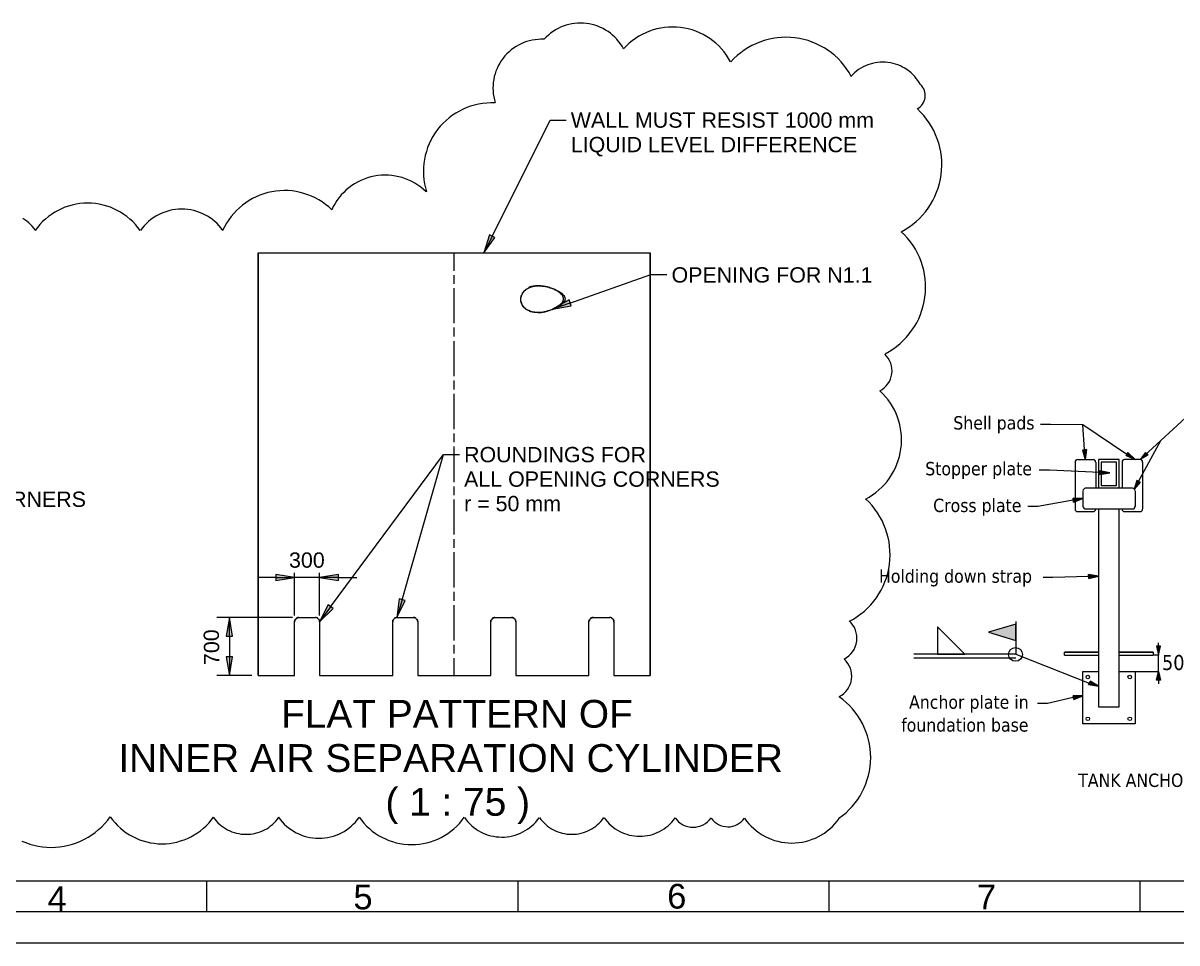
# Model space of a CAD drawing. Header units: millimetres. Extents: x 0 to 62767, y -13570 to 23963.
# Drawn here: x 5880 to 11442, y 0 to 4436 of the extents above; entities that cross this region are included whole.
import ezdxf

# ---------------------------------------------------------------- set-up
doc = ezdxf.new("R2010")
doc.units = ezdxf.units.MM

msp = doc.modelspace()

# ---------------------------------------------------------------- hatches: boundary and pattern name
h = msp.add_hatch(color=7)
h.dxf.hatch_style = 2
h.paths.add_polyline_path([(8127.619, 3415.238), (8100.952, 3327.619), (8154.286, 3401.905)])
h = msp.add_hatch(color=7)
edge = h.paths.add_edge_path()
edge.add_arc((8360, 3169.524), 3.81, 0, 360)
h = msp.add_hatch(color=7)
edge = h.paths.add_edge_path()
edge.add_arc((8361.905, 3169.524), 3.81, 0, 360)
h = msp.add_hatch(color=7)
h.dxf.hatch_style = 2
h.paths.add_polyline_path([(8512.381, 3100.952), (8432.381, 3057.143), (8521.905, 3072.381)])
h = msp.add_hatch(color=7)
h.dxf.hatch_style = 2
h.paths.add_polyline_path([(11000, 2331.429), (11005.715, 2379.048), (10986.666, 2377.143)])
h = msp.add_hatch(color=7)
h.dxf.hatch_style = 2
h.paths.add_polyline_path([(11240, 2331.429), (11205.713, 2365.714), (11196.191, 2350.476)])
h = msp.add_hatch(color=7)
h.dxf.hatch_style = 2
h.paths.add_polyline_path([(11264.762, 2331.429), (11295.238, 2360), (11289.524, 2365.714)])
h = msp.add_hatch(color=7)
h.dxf.hatch_style = 2
h.paths.add_polyline_path([(11300.952, 2352.381), (11295.238, 2360), (11264.762, 2331.429)])
h = msp.add_hatch(color=7)
h.dxf.hatch_style = 2
h.paths.add_polyline_path([(11118.095, 2266.667), (11070.476, 2276.191), (11070.476, 2259.048)])
h = msp.add_hatch(color=7)
h.dxf.hatch_style = 2
h.paths.add_polyline_path([(11236.19, 2188.572), (11255.238, 2226.667), (11247.619, 2230.476)])
h = msp.add_hatch(color=7)
h.dxf.hatch_style = 2
h.paths.add_polyline_path([(11264.762, 2222.857), (11255.238, 2226.667), (11236.19, 2188.572)])
h = msp.add_hatch(color=7)
h.dxf.hatch_style = 2
h.paths.add_polyline_path([(10988.572, 2142.857), (10940.953, 2144.762), (10942.857, 2125.714)])
h = msp.add_hatch(color=7)
h.dxf.hatch_style = 2
h.paths.add_polyline_path([(7099.047, 1748.572), (7188.571, 1761.905), (7099.047, 1777.143)])
h = msp.add_hatch(color=7)
h.dxf.hatch_style = 2
h.paths.add_polyline_path([(7400, 1777.143), (7308.571, 1761.905), (7400, 1748.572)])
h = msp.add_hatch(color=7)
h.dxf.hatch_style = 2
h.paths.add_polyline_path([(11062.856, 1769.524), (11015.237, 1777.143), (11017.143, 1758.095)])
h = msp.add_hatch(color=7)
h.dxf.hatch_style = 2
h.paths.add_polyline_path([(7350.476, 1630.476), (7308.571, 1548.571), (7375.238, 1613.333)])
h = msp.add_hatch(color=7)
h.dxf.hatch_style = 2
h.paths.add_polyline_path([(7693.333, 1659.048), (7681.905, 1569.524), (7721.904, 1651.429)])
h = msp.add_hatch(color=7)
h.dxf.hatch_style = 2
h.paths.add_polyline_path([(6889.524, 1480), (6874.286, 1569.524), (6859.047, 1480)])
h = msp.add_hatch(color=7)
h.dxf.hatch_style = 2
h.paths.add_polyline_path([(10664.762, 1459.048), (10664.762, 1537.143), (10533.333, 1499.048)])
h = msp.add_hatch(color=7)
h.dxf.hatch_style = 2
h.paths.add_polyline_path([(11342.857, 1430.476), (11352.381, 1388.571), (11352.381, 1430.476)])
h = msp.add_hatch(color=7)
h.dxf.hatch_style = 2
h.paths.add_polyline_path([(11352.381, 1388.571), (11361.904, 1430.476), (11352.381, 1430.476)])
h = msp.add_hatch(color=7)
h.dxf.hatch_style = 2
h.paths.add_polyline_path([(6859.047, 1379.048), (6874.286, 1289.524), (6889.524, 1379.048)])
h = msp.add_hatch(color=7)
h.dxf.hatch_style = 2
h.paths.add_polyline_path([(11352.381, 1266.667), (11352.381, 1308.571), (11342.857, 1266.667)])
h = msp.add_hatch(color=7)
h.dxf.hatch_style = 2
h.paths.add_polyline_path([(11361.904, 1266.667), (11352.381, 1308.571), (11352.381, 1266.667)])
h = msp.add_hatch(color=7)
h.dxf.hatch_style = 2
h.paths.add_polyline_path([(11062.856, 1238.095), (11022.857, 1262.857), (11015.237, 1245.714)])
h = msp.add_hatch(color=7)
h.dxf.hatch_style = 2
h.paths.add_polyline_path([(10988.572, 1192.381), (10940.953, 1192.381), (10944.762, 1173.333)])

# ---------------------------------------------------------------- linework, layer by layer
at = {"color": 7, "lineweight": 0}
for points in [[(8774.213, 4311.683), (8767.084, 4324.12), (8759.265, 4336.022), (8750.788, 4347.368), (8741.684, 4358.137), (8731.986, 4368.307), (8721.723, 4377.856), (8710.928, 4386.763), (8699.632, 4395.006), (8687.867, 4402.565), (8675.663, 4409.416), (8663.053, 4415.539), (8650.068, 4420.913), (8636.739, 4425.515), (8623.097, 4429.324), (8609.175, 4432.318), (8595.004, 4434.477), (8580.727, 4435.77), (8566.492, 4436.192), (8552.336, 4435.756), (8538.293, 4434.475), (8524.4, 4432.364), (8510.691, 4429.434), (8497.203, 4425.7), (8483.971, 4421.175), (8471.032, 4415.873), (8458.42, 4409.806), (8446.171, 4402.988), (8434.322, 4395.433), (8422.907, 4387.154), (8411.962, 4378.165), (8401.524, 4368.478), (8391.627, 4358.107)], [(9290.285, 4249.286), (9280.673, 4266.052), (9270.132, 4282.099), (9258.704, 4297.395), (9246.43, 4311.913), (9233.355, 4325.624), (9219.519, 4338.498), (9204.965, 4350.506), (9189.736, 4361.62), (9173.874, 4371.809), (9157.422, 4381.046), (9140.421, 4389.301), (9122.915, 4396.546), (9104.945, 4402.75), (9086.554, 4407.885), (9067.784, 4411.923), (9048.678, 4414.833), (9029.431, 4416.576), (9010.241, 4417.145), (8991.155, 4416.557), (8972.223, 4414.831), (8953.492, 4411.984), (8935.01, 4408.034), (8916.826, 4403), (8898.988, 4396.9), (8881.543, 4389.751), (8864.54, 4381.572), (8848.026, 4372.381), (8832.051, 4362.195), (8816.662, 4351.034), (8801.906, 4338.914), (8787.834, 4325.855), (8774.491, 4311.873)], [(8390.687, 4357.853), (8376.354, 4358.068), (8362.128, 4357.418), (8348.044, 4355.918), (8334.137, 4353.585), (8320.442, 4350.434), (8306.993, 4346.481), (8293.824, 4341.743), (8280.97, 4336.235), (8268.466, 4329.974), (8256.346, 4322.976), (8244.645, 4315.256), (8233.397, 4306.831), (8222.638, 4297.716), (8212.4, 4287.929), (8202.72, 4277.484), (8193.632, 4266.398), (8185.234, 4254.78), (8177.607, 4242.754), (8170.758, 4230.357), (8164.693, 4217.627), (8159.419, 4204.601), (8154.942, 4191.317), (8151.27, 4177.812), (8148.409, 4164.124), (8146.366, 4150.29), (8145.147, 4136.348), (8144.76, 4122.335), (8145.21, 4108.289), (8146.504, 4094.247), (8148.65, 4080.247), (8151.654, 4066.327), (8155.522, 4052.524)], [(9872.243, 4178.59), (9861.419, 4197.472), (9849.549, 4215.542), (9836.679, 4232.768), (9822.857, 4249.117), (9808.133, 4264.557), (9792.552, 4279.055), (9776.162, 4292.578), (9759.013, 4305.093), (9741.15, 4316.568), (9722.623, 4326.97), (9703.478, 4336.266), (9683.763, 4344.424), (9663.527, 4351.411), (9642.816, 4357.194), (9621.679, 4361.74), (9600.164, 4365.017), (9578.489, 4366.981), (9556.878, 4367.622), (9535.385, 4366.96), (9514.065, 4365.015), (9492.972, 4361.809), (9472.159, 4357.361), (9451.682, 4351.693), (9431.593, 4344.823), (9411.948, 4336.772), (9392.8, 4327.562), (9374.204, 4317.211), (9356.214, 4305.741), (9338.883, 4293.172), (9322.267, 4279.523), (9306.419, 4264.817), (9291.394, 4249.072)], [(10206.147, 4138.234), (10199.884, 4149.161), (10193.015, 4159.617), (10185.567, 4169.585), (10177.57, 4179.046), (10169.049, 4187.981), (10160.033, 4196.37), (10150.549, 4204.195), (10140.625, 4211.437), (10130.288, 4218.077), (10119.567, 4224.097), (10108.488, 4229.476), (10097.08, 4234.197), (10085.37, 4238.24), (10073.386, 4241.586), (10061.154, 4244.217), (10048.704, 4246.114), (10036.161, 4247.25), (10023.656, 4247.621), (10011.219, 4247.237), (9998.882, 4246.112), (9986.676, 4244.257), (9974.632, 4241.683), (9962.782, 4238.403), (9951.158, 4234.428), (9939.79, 4229.769), (9928.71, 4224.439), (9917.949, 4218.45), (9907.538, 4211.812), (9897.51, 4204.539), (9887.895, 4196.641), (9878.724, 4188.131), (9870.029, 4179.02)], [(10190.05, 4023.27), (10197.492, 4027.725), (10204.267, 4032.987), (10210.322, 4038.98), (10215.605, 4045.629), (10220.063, 4052.857), (10223.641, 4060.589), (10226.288, 4068.749), (10227.949, 4077.261), (10228.568, 4085.912), (10228.143, 4094.479), (10226.708, 4102.877), (10224.292, 4111.019), (10220.927, 4118.816), (10216.646, 4126.182), (10211.48, 4133.03), (10205.46, 4139.273)], [(8155.013, 4051.088), (8134.877, 4051.391), (8114.891, 4050.478), (8095.106, 4048.37), (8075.569, 4045.092), (8056.329, 4040.665), (8037.434, 4035.112), (8018.934, 4028.456), (8000.876, 4020.718), (7983.31, 4011.923), (7966.283, 4002.091), (7949.845, 3991.245), (7934.043, 3979.409), (7918.928, 3966.605), (7904.546, 3952.855), (7890.947, 3938.182), (7878.179, 3922.607), (7866.381, 3906.286), (7855.666, 3889.391), (7846.044, 3871.975), (7837.523, 3854.091), (7830.114, 3835.791), (7823.825, 3817.129), (7818.667, 3798.156), (7814.647, 3778.926), (7811.777, 3759.491), (7810.065, 3739.905), (7809.52, 3720.219), (7810.153, 3700.486), (7811.971, 3680.76), (7814.986, 3661.092), (7819.205, 3641.536), (7824.64, 3622.144)], [(10111.858, 3429.589), (10131.266, 3440.425), (10149.858, 3452.339), (10167.599, 3465.284), (10184.456, 3479.21), (10200.394, 3494.07), (10215.38, 3509.814), (10229.38, 3526.396), (10242.36, 3543.766), (10254.285, 3561.876), (10265.122, 3580.677), (10274.837, 3600.122), (10283.397, 3620.161), (10290.766, 3640.748), (10296.911, 3661.832), (10301.799, 3683.366), (10305.394, 3705.301), (10307.65, 3727.414), (10308.554, 3749.478), (10308.126, 3771.435), (10306.387, 3793.231), (10303.356, 3814.81), (10299.054, 3836.117), (10293.501, 3857.096), (10286.717, 3877.691), (10278.723, 3897.847), (10269.537, 3917.508), (10259.181, 3936.619), (10247.675, 3955.125), (10235.039, 3972.969), (10221.292, 3990.096), (10206.456, 4006.451), (10190.55, 4021.978)], [(8140.952, 3407.619), (8420.953, 3967.619), (8497.143, 3967.619)], [(7823.001, 3622.695), (7810.29, 3634.337), (7796.983, 3645.114), (7783.126, 3655.014), (7768.762, 3664.023), (7753.935, 3672.128), (7738.689, 3679.317), (7723.068, 3685.575), (7707.115, 3690.89), (7690.875, 3695.249), (7674.391, 3698.638), (7657.708, 3701.044), (7640.869, 3702.454), (7623.919, 3702.854), (7606.9, 3702.233), (7589.857, 3700.575), (7572.834, 3697.869), (7556.006, 3694.133), (7539.546, 3689.415), (7523.488, 3683.742), (7507.87, 3677.143), (7492.726, 3669.646), (7478.093, 3661.281), (7464.006, 3652.074), (7450.502, 3642.055), (7437.617, 3631.252), (7425.386, 3619.693), (7413.847, 3607.407), (7403.033, 3594.422), (7392.983, 3580.766), (7383.73, 3566.469), (7375.313, 3551.557), (7367.765, 3536.061)], [(7367.843, 3535.994), (7353.162, 3549.438), (7337.795, 3561.885), (7321.792, 3573.318), (7305.203, 3583.722), (7288.079, 3593.083), (7270.472, 3601.385), (7252.431, 3608.613), (7234.008, 3614.751), (7215.253, 3619.785), (7196.216, 3623.699), (7176.949, 3626.477), (7157.502, 3628.106), (7137.926, 3628.568), (7118.271, 3627.85), (7098.589, 3625.936), (7078.929, 3622.811), (7059.495, 3618.497), (7040.486, 3613.047), (7021.941, 3606.496), (7003.903, 3598.875), (6986.414, 3590.217), (6969.514, 3580.556), (6953.246, 3569.923), (6937.65, 3558.352), (6922.77, 3545.876), (6908.645, 3532.527), (6895.318, 3518.338), (6882.829, 3503.342), (6871.222, 3487.571), (6860.537, 3471.059), (6850.815, 3453.838), (6842.099, 3435.941)], [(6444.984, 3435.616), (6433.702, 3450.732), (6421.603, 3465.04), (6408.733, 3478.517), (6395.135, 3491.141), (6380.855, 3502.889), (6365.937, 3513.736), (6350.426, 3523.66), (6334.365, 3532.638), (6317.799, 3540.646), (6300.773, 3547.662), (6283.331, 3553.663), (6265.519, 3558.624), (6247.379, 3562.523), (6228.957, 3565.338), (6210.297, 3567.044), (6191.444, 3567.618), (6172.591, 3567.045), (6153.931, 3565.341), (6135.508, 3562.529), (6117.368, 3558.631), (6099.555, 3553.672), (6082.113, 3547.673), (6065.086, 3540.659), (6048.52, 3532.652), (6032.458, 3523.675), (6016.945, 3513.753), (6002.026, 3502.907), (5987.745, 3491.161), (5974.146, 3478.539), (5961.275, 3465.062), (5949.175, 3450.755), (5937.89, 3435.641)], [(6843.705, 3435.476), (6834.853, 3447.336), (6825.36, 3458.562), (6815.262, 3469.137), (6804.593, 3479.042), (6793.389, 3488.259), (6781.684, 3496.77), (6769.513, 3504.556), (6756.911, 3511.601), (6743.914, 3517.884), (6730.555, 3523.389), (6716.87, 3528.097), (6702.894, 3531.99), (6688.661, 3535.049), (6674.207, 3537.257), (6659.566, 3538.596), (6644.774, 3539.047), (6629.981, 3538.597), (6615.34, 3537.26), (6600.886, 3535.054), (6586.653, 3531.996), (6572.676, 3528.104), (6558.991, 3523.398), (6545.631, 3517.894), (6532.633, 3511.612), (6520.031, 3504.569), (6507.859, 3496.783), (6496.153, 3488.273), (6484.948, 3479.057), (6474.279, 3469.154), (6464.179, 3458.58), (6454.685, 3447.354), (6445.832, 3435.496)], [(5939.246, 3437.017), (5931.99, 3446.737), (5924.21, 3455.938), (5915.933, 3464.606), (5907.189, 3472.724), (5898.006, 3480.278), (5888.413, 3487.254), (5878.437, 3493.636)], [(8140.952, 3407.619), (8100.952, 3327.619)], [(10034.791, 2840.803), (10054.097, 2851.583), (10072.592, 2863.435), (10090.241, 2876.312), (10107.009, 2890.165), (10122.864, 2904.947), (10137.772, 2920.61), (10151.699, 2937.105), (10164.611, 2954.384), (10176.474, 2972.399), (10187.254, 2991.103), (10196.919, 3010.446), (10205.433, 3030.381), (10212.764, 3050.859), (10218.877, 3071.833), (10223.739, 3093.255), (10227.316, 3115.076), (10229.56, 3137.074), (10230.459, 3159.022), (10230.034, 3180.864), (10228.303, 3202.547), (10225.289, 3224.013), (10221.009, 3245.208), (10215.485, 3266.078), (10208.737, 3286.565), (10200.784, 3306.616), (10191.646, 3326.175), (10181.345, 3345.186), (10169.899, 3363.595), (10157.328, 3381.346), (10143.653, 3398.384), (10128.895, 3414.653), (10113.071, 3430.099)], [(7013.333, 3327.619), (8902.857, 3327.619)], [(7958.095, 3241.905), (7958.095, 3327.619)], [(7958.095, 3179.048), (7958.095, 3220.952)], [(8516.191, 3085.714), (8906.666, 3222.857), (8982.857, 3222.857)], [(7958.095, 2988.572), (7958.095, 3158.095)], [(8297.143, 3144.762), (8295.238, 3144.762), (8295.238, 3142.857), (8293.333, 3142.857), (8291.428, 3140.952), (8291.428, 3139.048), (8289.524, 3137.143), (8287.619, 3135.238), (8285.714, 3133.333), (8285.714, 3131.429), (8285.714, 3129.524), (8283.81, 3127.619), (8283.81, 3125.714), (8281.905, 3125.714), (8281.905, 3123.81), (8281.905, 3121.905), (8280, 3120), (8280, 3118.095), (8280, 3116.191), (8280, 3114.286), (8278.095, 3112.381), (8278.095, 3110.476), (8278.095, 3108.571), (8278.095, 3106.666), (8278.095, 3104.762), (8278.095, 3102.857)], [(8361.905, 3169.524), (8358.095, 3169.524), (8354.285, 3169.524), (8350.476, 3169.524), (8346.667, 3167.619), (8342.857, 3167.619), (8339.047, 3167.619), (8335.238, 3165.714), (8331.429, 3165.714), (8327.619, 3163.81), (8323.809, 3163.81), (8321.904, 3161.905), (8320, 3161.905), (8318.095, 3160), (8316.19, 3160)], [(8363.809, 3040), (8369.523, 3040), (8373.334, 3040), (8377.143, 3040), (8382.857, 3041.905), (8386.666, 3041.905), (8392.381, 3043.81), (8396.19, 3043.81), (8400, 3045.714), (8405.714, 3047.619), (8409.524, 3047.619), (8415.238, 3049.524), (8419.047, 3051.428), (8422.857, 3053.333), (8428.571, 3055.238), (8432.381, 3057.143), (8436.19, 3059.047), (8440, 3060.952), (8443.809, 3062.857), (8447.619, 3064.762), (8453.334, 3066.666), (8457.143, 3068.572), (8460.952, 3072.381), (8462.857, 3072.381), (8464.762, 3074.286), (8464.762, 3076.191), (8466.666, 3078.095), (8468.572, 3078.095), (8470.476, 3080), (8472.381, 3081.905), (8474.286, 3083.81), (8476.19, 3085.714), (8476.19, 3087.619), (8478.095, 3087.619), (8480, 3089.524), (8480, 3091.429), (8481.904, 3093.333), (8483.809, 3095.238), (8483.809, 3097.143), (8483.809, 3099.047), (8485.714, 3100.952), (8485.714, 3102.857), (8485.714, 3104.762), (8485.714, 3106.666), (8485.714, 3108.571), (8485.714, 3110.476), (8485.714, 3112.381), (8483.809, 3112.381), (8483.809, 3114.286), (8483.809, 3116.191), (8481.904, 3118.095), (8481.904, 3120), (8480, 3121.905), (8478.095, 3123.81), (8476.19, 3125.714), (8474.286, 3127.619), (8474.286, 3129.524), (8472.381, 3131.429), (8470.476, 3133.333), (8468.572, 3133.333), (8466.666, 3135.238), (8464.762, 3137.143), (8462.857, 3139.048), (8460.952, 3139.048), (8459.047, 3140.952), (8457.143, 3142.857), (8455.238, 3142.857), (8449.523, 3146.666), (8445.714, 3148.571), (8443.809, 3148.571), (8441.905, 3150.476), (8438.095, 3152.381), (8434.285, 3154.286), (8430.476, 3156.191), (8424.762, 3158.095), (8420.953, 3158.095), (8417.143, 3160), (8411.428, 3161.905), (8407.619, 3163.81), (8401.904, 3163.81), (8398.095, 3165.714), (8392.381, 3165.714), (8388.571, 3167.619), (8384.762, 3167.619), (8379.048, 3167.619), (8375.238, 3169.524), (8369.523, 3169.524), (8365.714, 3169.524), (8363.809, 3169.524), (8361.905, 3169.524)], [(8278.095, 3102.857), (8278.095, 3100.952), (8278.095, 3099.047), (8278.095, 3097.143), (8280, 3095.238), (8280, 3093.333), (8280, 3091.429), (8280, 3089.524), (8280, 3087.619), (8281.905, 3085.714), (8281.905, 3083.81), (8281.905, 3081.905), (8283.81, 3080), (8283.81, 3078.095), (8285.714, 3076.191), (8285.714, 3074.286), (8287.619, 3074.286), (8287.619, 3072.381), (8289.524, 3070.476), (8289.524, 3068.572), (8291.428, 3066.666), (8293.333, 3066.666), (8293.333, 3064.762), (8295.238, 3062.857), (8297.143, 3060.952)], [(8516.191, 3085.714), (8432.381, 3057.143)], [(8363.809, 3040), (8360, 3040), (8356.19, 3040), (8352.381, 3040), (8348.571, 3040), (8344.762, 3040), (8342.857, 3041.905), (8339.047, 3041.905), (8335.238, 3041.905), (8331.429, 3043.81), (8327.619, 3043.81), (8325.714, 3045.714), (8323.809, 3045.714), (8321.904, 3045.714), (8320, 3047.619), (8318.095, 3047.619)], [(8361.905, 3040), (8363.809, 3040), (8365.714, 3040)], [(7958.095, 2923.809), (7958.095, 2967.619)], [(7958.095, 2733.333), (7958.095, 2902.857)], [(10009.506, 2661.84), (10020.916, 2668.67), (10031.304, 2676.739), (10040.59, 2685.928), (10048.691, 2696.122), (10055.525, 2707.205), (10061.012, 2719.061), (10065.07, 2731.573), (10067.618, 2744.625), (10068.566, 2757.89), (10067.916, 2771.027), (10065.714, 2783.904), (10062.01, 2796.387), (10056.851, 2808.343), (10050.287, 2819.638), (10042.365, 2830.138), (10033.134, 2839.711)], [(7958.095, 2668.571), (7958.095, 2712.381)], [(7958.095, 2478.095), (7958.095, 2647.619)], [(9941.199, 2140.853), (9958.276, 2150.387), (9974.635, 2160.871), (9990.245, 2172.261), (10005.077, 2184.514), (10019.101, 2197.589), (10032.287, 2211.443), (10044.606, 2226.033), (10056.026, 2241.317), (10066.519, 2257.252), (10076.055, 2273.795), (10084.603, 2290.904), (10092.135, 2308.537), (10098.619, 2326.651), (10104.026, 2345.202), (10108.326, 2364.15), (10111.49, 2383.451), (10113.475, 2402.908), (10114.27, 2422.322), (10113.894, 2441.642), (10112.364, 2460.82), (10109.697, 2479.807), (10105.912, 2498.555), (10101.026, 2517.014), (10095.057, 2535.136), (10088.022, 2552.871), (10079.94, 2570.171), (10070.828, 2586.987), (10060.704, 2603.27), (10049.585, 2618.971), (10037.49, 2634.041), (10024.435, 2648.431), (10010.439, 2662.093)], [(11523.809, 2569.524), (11264.762, 2331.429)], [(7958.095, 2415.238), (7958.095, 2457.143)], [(11240, 2331.429), (11205.713, 2365.714), (11196.191, 2350.476), (11240, 2331.429), (11200, 2356.19), (10988.572, 2499.048), (10832.38, 2500.952), (10784.761, 2500.952)], [(10986.666, 2377.143), (11000, 2331.429), (11005.715, 2379.048), (10986.666, 2377.143), (11000, 2331.429), (10996.19, 2379.048), (10988.572, 2499.048), (10832.38, 2500.952)], [(7958.095, 2222.857), (7958.095, 2394.286)], [(11361.904, 2420.952), (11236.19, 2188.572)], [(7361.905, 1620.952), (7906.666, 2356.19)], [(7706.667, 1655.238), (7906.666, 2356.19), (7982.857, 2356.19)], [(10986.666, 2377.143), (11005.715, 2379.048), (11000, 2331.429)], [(11289.524, 2365.714), (11264.762, 2331.429), (11295.238, 2360), (11289.524, 2365.714), (11295.238, 2360)], [(11295.238, 2360), (11300.952, 2352.381), (11264.762, 2331.429)], [(10950.475, 2318.095), (10950.475, 2093.333)], [(10962.858, 2331.428), (10958.039, 2330.456), (10954.103, 2327.803), (10951.45, 2323.869), (10950.476, 2319.05)], [(10963.809, 2331.429), (11038.095, 2331.429)], [(11049.524, 2319.044), (11048.552, 2323.863), (11045.9, 2327.799), (11041.966, 2330.454), (11037.148, 2331.428)], [(11051.428, 2318.095), (11051.428, 2192.381)], [(11163.809, 2331.429), (11062.856, 2331.429)], [(11062.856, 2331.429), (11062.856, 2192.381)], [(11163.809, 2192.381), (11163.809, 2331.429)], [(11189.524, 2331.428), (11184.705, 2330.456), (11180.769, 2327.803), (11178.115, 2323.869), (11177.142, 2319.05)], [(11177.143, 2318.095), (11177.143, 2192.381)], [(11264.762, 2331.429), (11188.571, 2331.429)], [(11276.19, 2319.044), (11275.218, 2323.863), (11272.566, 2327.799), (11268.632, 2330.454), (11263.813, 2331.428)], [(11276.19, 2318.095), (11276.19, 2093.333)], [(11118.095, 2266.667), (11070.476, 2276.191), (11070.476, 2259.048), (11118.095, 2266.667), (11070.476, 2268.571), (10826.666, 2280), (10777.143, 2280)], [(11247.619, 2230.476), (11255.238, 2226.667), (11247.619, 2230.476), (11236.19, 2188.572), (11255.238, 2226.667), (11264.762, 2222.857), (11236.19, 2188.572)], [(11247.619, 2230.476), (11255.238, 2226.667)], [(7958.095, 2160), (7958.095, 2201.905)], [(11000.954, 2192.381), (10996.135, 2191.408), (10992.2, 2188.756), (10989.546, 2184.821), (10988.572, 2180.002)], [(10988.572, 2179.048), (10988.572, 2104.762)], [(11226.667, 2192.381), (11000, 2192.381)], [(11240, 2179.996), (11239.028, 2184.816), (11236.377, 2188.752), (11232.442, 2191.406), (11227.624, 2192.381)], [(11240, 2179.048), (11240, 2104.762)], [(7958.095, 1969.524), (7958.095, 2139.048)], [(9863.363, 1551.279), (9882.669, 1562.059), (9901.164, 1573.911), (9918.812, 1586.788), (9935.581, 1600.641), (9951.436, 1615.424), (9966.344, 1631.086), (9980.271, 1647.581), (9993.183, 1664.86), (10005.046, 1682.876), (10015.826, 1701.579), (10025.491, 1720.922), (10034.005, 1740.857), (10041.336, 1761.335), (10047.449, 1782.31), (10052.311, 1803.731), (10055.888, 1825.552), (10058.132, 1847.55), (10059.031, 1869.498), (10058.606, 1891.34), (10056.875, 1913.023), (10053.861, 1934.489), (10049.581, 1955.685), (10044.057, 1976.554), (10037.309, 1997.041), (10029.356, 2017.092), (10020.218, 2036.651), (10009.917, 2055.662), (9998.471, 2074.071), (9985.9, 2091.822), (9972.225, 2108.86), (9957.467, 2125.129), (9941.643, 2140.575)], [(10988.572, 2142.857), (10940.953, 2144.762), (10942.857, 2125.714), (10988.572, 2142.857), (10940.953, 2135.238), (10771.429, 2104.762), (10723.81, 2104.762)], [(10950.476, 2092.383), (10951.448, 2087.564), (10954.1, 2083.628), (10958.035, 2080.974), (10962.853, 2080)], [(10963.809, 2080), (11038.095, 2080)], [(10988.572, 2105.717), (10989.544, 2100.898), (10992.196, 2096.962), (10996.131, 2094.308), (11000.95, 2093.333)], [(11000, 2093.333), (11226.667, 2093.333)], [(11037.14, 2080), (11041.96, 2080.972), (11045.895, 2083.624), (11048.55, 2087.559), (11049.524, 2092.377)], [(11062.856, 2093.333), (11062.856, 2080), (11062.856, 2078.095), (11062.856, 1390.476), (11062.856, 1388.571), (11062.856, 1139.048), (11163.809, 1139.048), (11163.809, 1388.571), (11163.809, 1390.476), (11163.809, 2078.095), (11163.809, 2080)], [(11163.809, 2080), (11163.809, 2093.333)], [(11177.142, 2092.383), (11178.114, 2087.564), (11180.766, 2083.628), (11184.701, 2080.974), (11189.519, 2080)], [(11188.571, 2080), (11264.762, 2080)], [(11227.617, 2093.333), (11232.436, 2094.305), (11236.372, 2096.958), (11239.026, 2100.892), (11240, 2105.711)], [(11263.806, 2080), (11268.625, 2080.972), (11272.561, 2083.624), (11275.215, 2087.559), (11276.19, 2092.377)], [(7958.095, 1904.762), (7958.095, 1946.667)], [(7958.095, 1714.286), (7958.095, 1883.809)], [(7188.571, 1579.048), (7188.571, 1784.762)], [(7308.571, 1579.048), (7308.571, 1784.762)], [(7099.047, 1761.905), (7009.524, 1761.905)], [(7099.047, 1761.905), (7188.571, 1761.905)], [(7308.571, 1761.905), (7188.571, 1761.905)], [(7400, 1761.905), (7308.571, 1761.905)], [(7400, 1761.905), (7489.524, 1761.905)], [(11062.856, 1769.524), (11015.237, 1777.143), (11017.143, 1758.095), (11062.856, 1769.524), (11015.237, 1767.619), (10843.809, 1761.905), (10796.19, 1761.905)], [(7958.095, 1649.524), (7958.095, 1693.333)], [(7361.905, 1620.952), (7308.571, 1548.571)], [(7706.667, 1655.238), (7681.905, 1569.524)], [(7958.095, 1459.048), (7958.095, 1628.571)], [(7179.047, 1569.524), (6813.333, 1569.524)], [(6874.286, 1480), (6874.286, 1569.524)], [(7209.524, 1569.524), (7207.619, 1569.524), (7205.714, 1569.524), (7203.81, 1569.524), (7203.81, 1567.619), (7201.905, 1567.619), (7200, 1567.619), (7198.095, 1565.714), (7196.19, 1563.809), (7194.285, 1563.809), (7194.285, 1561.905), (7192.381, 1561.905), (7192.381, 1560), (7192.381, 1558.095), (7190.476, 1558.095), (7190.476, 1556.19), (7190.476, 1554.286), (7190.476, 1552.381), (7188.571, 1552.381), (7188.571, 1550.476), (7188.571, 1548.571)], [(7188.571, 1548.571), (7188.571, 1550.476), (7188.571, 1552.381), (7190.476, 1552.381), (7190.476, 1554.286), (7190.476, 1556.19), (7190.476, 1558.095), (7192.381, 1558.095), (7192.381, 1560)], [(7200, 1565.714), (7200, 1567.619), (7201.905, 1567.619), (7203.81, 1567.619), (7203.81, 1569.524), (7205.714, 1569.524), (7207.619, 1569.524), (7209.524, 1569.524)], [(7209.524, 1569.524), (7289.524, 1569.524)], [(7299.048, 1565.714), (7299.048, 1567.619), (7297.143, 1567.619), (7295.238, 1567.619), (7293.333, 1569.524), (7291.428, 1569.524), (7289.524, 1569.524)], [(7308.571, 1548.571), (7308.571, 1550.476), (7308.571, 1552.381), (7308.571, 1554.286), (7308.571, 1556.19), (7306.666, 1558.095), (7306.666, 1560), (7304.762, 1561.905), (7302.857, 1563.809), (7300.952, 1563.809), (7300.952, 1565.714), (7299.048, 1565.714), (7299.048, 1567.619), (7297.143, 1567.619), (7295.238, 1567.619), (7293.333, 1569.524), (7291.428, 1569.524), (7289.524, 1569.524)], [(7306.666, 1560), (7306.666, 1558.095), (7308.571, 1556.19), (7308.571, 1554.286), (7308.571, 1552.381), (7308.571, 1550.476), (7308.571, 1548.571)], [(7681.905, 1569.524), (7680, 1569.524), (7678.095, 1569.524), (7676.191, 1567.619), (7674.285, 1567.619), (7672.381, 1567.619), (7672.381, 1565.714), (7670.476, 1565.714), (7668.571, 1563.809), (7666.667, 1561.905), (7664.762, 1560), (7664.762, 1558.095), (7662.857, 1556.19), (7662.857, 1554.286), (7662.857, 1552.381), (7662.857, 1550.476), (7662.857, 1548.571)], [(7662.857, 1548.571), (7662.857, 1550.476), (7662.857, 1552.381), (7662.857, 1554.286), (7662.857, 1556.19), (7664.762, 1558.095), (7664.762, 1560)], [(7672.381, 1565.714), (7672.381, 1567.619), (7674.285, 1567.619), (7676.191, 1567.619), (7678.095, 1569.524), (7680, 1569.524), (7681.905, 1569.524)], [(7681.905, 1569.524), (7761.905, 1569.524)], [(7761.905, 1569.524), (7763.809, 1569.524), (7765.714, 1569.524), (7767.619, 1569.524), (7767.619, 1567.619), (7769.523, 1567.619), (7771.429, 1567.619), (7771.429, 1565.714)], [(7782.857, 1548.571), (7782.857, 1550.476), (7780.952, 1552.381), (7780.952, 1554.286), (7780.952, 1556.19), (7780.952, 1558.095), (7779.047, 1558.095), (7779.047, 1560), (7777.143, 1561.905), (7775.238, 1563.809), (7773.333, 1565.714), (7771.429, 1565.714), (7771.429, 1567.619), (7769.523, 1567.619), (7767.619, 1567.619), (7767.619, 1569.524), (7765.714, 1569.524), (7763.809, 1569.524), (7761.905, 1569.524)], [(7779.047, 1560), (7779.047, 1558.095), (7780.952, 1558.095), (7780.952, 1556.19), (7780.952, 1554.286), (7780.952, 1552.381), (7782.857, 1550.476), (7782.857, 1548.571)], [(8154.286, 1569.524), (8152.381, 1569.524), (8150.476, 1569.524), (8148.571, 1567.619), (8146.666, 1567.619), (8144.762, 1567.619), (8144.762, 1565.714), (8142.857, 1565.714), (8142.857, 1563.809), (8140.952, 1563.809), (8140.952, 1561.905), (8139.048, 1561.905), (8139.048, 1560), (8137.143, 1560), (8137.143, 1558.095), (8137.143, 1556.19), (8135.238, 1556.19), (8135.238, 1554.286), (8135.238, 1552.381), (8135.238, 1550.476), (8135.238, 1548.571)], [(8135.238, 1548.571), (8135.238, 1550.476), (8135.238, 1552.381), (8135.238, 1554.286), (8135.238, 1556.19), (8137.143, 1556.19), (8137.143, 1558.095), (8137.143, 1560)], [(8144.762, 1565.714), (8144.762, 1567.619), (8146.666, 1567.619), (8148.571, 1567.619), (8150.476, 1569.524), (8152.381, 1569.524), (8154.286, 1569.524)], [(8154.286, 1569.524), (8234.286, 1569.524)], [(8234.286, 1569.524), (8236.19, 1569.524), (8238.095, 1569.524), (8240, 1569.524), (8240, 1567.619), (8241.905, 1567.619), (8243.809, 1567.619), (8245.714, 1565.714)], [(8255.238, 1548.571), (8255.238, 1550.476), (8255.238, 1552.381), (8253.333, 1554.286), (8253.333, 1556.19), (8253.333, 1558.095), (8251.429, 1560), (8251.429, 1561.905), (8249.524, 1561.905), (8249.524, 1563.809), (8247.619, 1563.809), (8247.619, 1565.714), (8245.714, 1565.714), (8243.809, 1567.619), (8241.905, 1567.619), (8240, 1567.619), (8240, 1569.524), (8238.095, 1569.524), (8236.19, 1569.524), (8234.286, 1569.524)], [(8251.429, 1560), (8253.333, 1558.095), (8253.333, 1556.19), (8253.333, 1554.286), (8255.238, 1552.381), (8255.238, 1550.476), (8255.238, 1548.571)], [(8628.572, 1569.524), (8626.666, 1569.524), (8624.762, 1569.524), (8622.857, 1569.524), (8622.857, 1567.619), (8620.952, 1567.619), (8619.047, 1567.619), (8617.143, 1565.714), (8615.238, 1565.714), (8615.238, 1563.809), (8613.333, 1563.809), (8613.333, 1561.905), (8611.429, 1561.905), (8611.429, 1560), (8609.523, 1558.095), (8609.523, 1556.19), (8609.523, 1554.286), (8607.619, 1554.286), (8607.619, 1552.381), (8607.619, 1550.476), (8607.619, 1548.571)], [(8607.619, 1548.571), (8607.619, 1550.476), (8607.619, 1552.381), (8607.619, 1554.286), (8609.523, 1554.286), (8609.523, 1556.19), (8609.523, 1558.095), (8609.523, 1560)], [(8617.143, 1565.714), (8619.047, 1567.619), (8620.952, 1567.619), (8622.857, 1567.619), (8622.857, 1569.524), (8624.762, 1569.524), (8626.666, 1569.524), (8628.572, 1569.524)], [(8628.572, 1569.524), (8706.667, 1569.524)], [(8706.667, 1569.524), (8708.572, 1569.524)], [(8727.619, 1548.571), (8727.619, 1550.476), (8727.619, 1552.381), (8727.619, 1554.286), (8725.714, 1556.19), (8725.714, 1558.095), (8725.714, 1560), (8723.81, 1560), (8723.81, 1561.905), (8721.904, 1561.905), (8721.904, 1563.809), (8720, 1563.809), (8720, 1565.714), (8718.095, 1565.714), (8716.19, 1567.619), (8714.286, 1567.619), (8712.381, 1569.524), (8710.476, 1569.524), (8708.572, 1569.524), (8706.667, 1569.524)], [(8718.095, 1565.714), (8718.095, 1567.619), (8716.19, 1567.619), (8714.286, 1567.619), (8712.381, 1569.524), (8710.476, 1569.524), (8708.572, 1569.524)], [(8725.714, 1560), (8725.714, 1558.095), (8725.714, 1556.19), (8727.619, 1554.286), (8727.619, 1552.381), (8727.619, 1550.476), (8727.619, 1548.571)], [(7188.571, 1289.524), (7188.571, 1548.571)], [(7308.571, 1548.571), (7308.571, 1289.524)], [(7662.857, 1289.524), (7662.857, 1548.571)], [(7782.857, 1548.571), (7782.857, 1289.524)], [(8135.238, 1289.524), (8135.238, 1548.571)], [(8255.238, 1548.571), (8255.238, 1289.524)], [(8607.619, 1289.524), (8607.619, 1548.571)], [(8727.619, 1548.571), (8727.619, 1289.524)], [(9837.928, 1368.935), (9849.735, 1376.003), (9860.484, 1384.352), (9870.093, 1393.861), (9878.475, 1404.41), (9885.548, 1415.879), (9891.226, 1428.147), (9895.425, 1441.094), (9898.06, 1454.6), (9899.042, 1468.326), (9898.369, 1481.92), (9896.091, 1495.245), (9892.258, 1508.162), (9886.92, 1520.534), (9880.127, 1532.221), (9871.93, 1543.087), (9862.378, 1552.993)], [(10664.762, 1550.476), (10664.762, 1392.381), (11019.048, 1253.333), (11062.856, 1238.095)], [(6874.286, 1480), (6874.286, 1379.048)], [(11352.381, 1430.476), (11352.381, 1447.619)], [(7958.095, 1396.19), (7958.095, 1438.095)], [(10664.762, 1392.381), (10173.333, 1392.381)], [(10899.047, 1388.571), (10899.047, 1401.905)], [(11327.618, 1401.905), (11327.618, 1388.571)], [(11352.381, 1346.667), (11352.381, 1388.571), (11361.904, 1430.476), (11352.381, 1430.476), (11342.857, 1430.476), (11352.381, 1388.571), (11352.381, 1430.476)], [(6874.286, 1379.048), (6874.286, 1289.524)], [(7958.095, 1289.524), (7958.095, 1373.333)], [(9814.193, 1187.768), (9825.801, 1194.718), (9836.37, 1202.927), (9845.817, 1212.276), (9854.059, 1222.647), (9861.012, 1233.923), (9866.595, 1245.985), (9870.723, 1258.714), (9873.315, 1271.994), (9874.28, 1285.489), (9873.618, 1298.855), (9871.378, 1311.956), (9867.609, 1324.656), (9862.361, 1336.819), (9855.683, 1348.311), (9847.623, 1358.994), (9838.232, 1368.733)], [(10664.762, 1373.333), (10173.333, 1373.333)], [(10899.047, 1388.571), (11062.856, 1388.571)], [(10899.047, 1388.571), (11062.856, 1388.571)], [(11163.809, 1388.571), (11327.618, 1388.571)], [(11163.809, 1388.571), (11327.618, 1388.571)], [(11240, 1308.571), (11352.381, 1308.571), (11352.381, 1388.571), (11327.618, 1388.571)], [(6982.857, 1289.524), (6813.333, 1289.524)], [(7013.333, 1289.524), (7188.571, 1289.524)], [(7308.571, 1289.524), (7662.857, 1289.524)], [(7782.857, 1289.524), (8135.238, 1289.524)], [(8255.238, 1289.524), (8607.619, 1289.524)], [(8727.619, 1289.524), (8902.857, 1289.524)], [(10988.572, 1308.571), (11062.856, 1308.571)], [(11163.809, 1308.571), (11240, 1308.571), (11240, 1057.143), (10988.572, 1057.143), (10988.572, 1308.571)], [(11352.381, 1308.571), (11352.381, 1266.667)], [(11015.237, 1245.714), (11062.856, 1238.095), (11022.857, 1262.857)], [(11352.381, 1266.667), (11352.381, 1249.524)], [(9812.786, 601.289), (9830.254, 614.271), (9846.793, 628.196), (9862.375, 643.014), (9876.974, 658.672), (9890.563, 675.12), (9903.116, 692.307), (9914.605, 710.181), (9925.003, 728.691), (9934.284, 747.786), (9942.421, 767.414), (9949.386, 787.524), (9955.155, 808.065), (9959.698, 828.986), (9962.99, 850.236), (9965.004, 871.762), (9965.712, 893.514), (9965.098, 915.269), (9963.177, 936.804), (9959.977, 958.068), (9955.524, 979.008), (9949.844, 999.574), (9942.966, 1019.714), (9934.914, 1039.377), (9925.715, 1058.512), (9915.397, 1077.066), (9903.986, 1094.99), (9891.508, 1112.231), (9877.989, 1128.738), (9863.458, 1144.459), (9847.94, 1159.344), (9831.461, 1173.34), (9814.049, 1186.397)], [(10988.572, 1192.381), (10940.953, 1192.381), (10944.762, 1173.333), (10988.572, 1192.381), (10940.953, 1182.857), (10817.142, 1154.286), (10769.523, 1154.286)], [(5873.627, 491.53), (5892.732, 483.612), (5912.307, 476.833), (5932.301, 471.221), (5952.665, 466.801), (5973.348, 463.598), (5994.3, 461.64), (6015.473, 460.952), (6036.648, 461.553), (6057.608, 463.424), (6078.304, 466.541), (6098.686, 470.877), (6118.703, 476.407), (6138.306, 483.104), (6157.444, 490.943), (6176.067, 499.898), (6194.126, 509.943), (6211.571, 521.052), (6228.351, 533.199), (6244.416, 546.358), (6259.717, 560.503), (6274.204, 575.609), (6287.825, 591.65), (6300.533, 608.599)], [(6300.297, 608.162), (6311.341, 593.303), (6323.188, 579.236), (6335.794, 565.981), (6349.116, 553.563), (6363.109, 542.005), (6377.73, 531.328), (6392.936, 521.557), (6408.683, 512.713), (6424.927, 504.819), (6441.624, 497.899), (6458.732, 491.975), (6476.206, 487.07), (6494.004, 483.206), (6512.08, 480.408), (6530.392, 478.696), (6548.896, 478.095), (6567.402, 478.62), (6585.721, 480.256), (6603.809, 482.98), (6621.622, 486.769), (6639.117, 491.602), (6656.249, 497.456), (6672.975, 504.307), (6689.251, 512.133), (6705.034, 520.912), (6720.28, 530.621), (6734.946, 541.237), (6748.987, 552.737), (6762.359, 565.1), (6775.02, 578.302), (6786.925, 592.321), (6798.031, 607.134)], [(6796.639, 606.579), (6803.667, 597.124), (6811.207, 588.172), (6819.229, 579.737), (6827.706, 571.835), (6836.611, 564.479), (6845.915, 557.685), (6855.591, 551.467), (6865.612, 545.839), (6875.949, 540.816), (6886.575, 536.412), (6897.462, 532.642), (6908.582, 529.521), (6919.907, 527.062), (6931.41, 525.281), (6943.064, 524.192), (6954.839, 523.81), (6966.616, 524.143), (6978.273, 525.184), (6989.784, 526.918), (7001.119, 529.329), (7012.252, 532.405), (7023.154, 536.13), (7033.798, 540.49), (7044.156, 545.47), (7054.2, 551.056), (7063.902, 557.235), (7073.234, 563.99), (7082.169, 571.309), (7090.679, 579.176), (7098.736, 587.578), (7106.312, 596.499), (7113.379, 605.925)], [(7111.177, 606.288), (7119.797, 594.689), (7129.045, 583.708), (7138.885, 573.363), (7149.283, 563.67), (7160.206, 554.647), (7171.618, 546.314), (7183.487, 538.686), (7195.779, 531.783), (7208.458, 525.622), (7221.492, 520.22), (7234.846, 515.596), (7248.486, 511.767), (7262.377, 508.751), (7276.487, 506.567), (7290.781, 505.231), (7305.224, 504.762), (7319.67, 505.171), (7333.969, 506.448), (7348.088, 508.574), (7361.992, 511.533), (7375.647, 515.305), (7389.02, 519.874), (7402.076, 525.222), (7414.781, 531.331), (7427.1, 538.183), (7439.001, 545.761), (7450.448, 554.048), (7461.408, 563.025), (7471.846, 572.675), (7481.729, 582.98), (7491.021, 593.923), (7499.69, 605.485)], [(7499.418, 606.799), (7510.671, 591.661), (7522.741, 577.328), (7535.584, 563.825), (7549.156, 551.173), (7563.412, 539.397), (7578.308, 528.52), (7593.8, 518.565), (7609.843, 509.554), (7626.393, 501.512), (7643.404, 494.462), (7660.834, 488.426), (7678.637, 483.429), (7696.769, 479.493), (7715.185, 476.642), (7733.842, 474.898), (7752.694, 474.286), (7771.548, 474.82), (7790.212, 476.487), (7808.64, 479.262), (7826.788, 483.123), (7844.611, 488.047), (7862.066, 494.01), (7879.106, 500.99), (7895.689, 508.964), (7911.769, 517.908), (7927.302, 527.799), (7942.243, 538.615), (7956.548, 550.332), (7970.172, 562.927), (7983.071, 576.377), (7995.2, 590.66), (8006.514, 605.752)], [(8007.144, 604.663), (8015.142, 593.903), (8023.721, 583.716), (8032.849, 574.118), (8042.496, 565.126), (8052.629, 556.756), (8063.216, 549.024), (8074.228, 541.948), (8085.63, 535.544), (8097.393, 529.828), (8109.485, 524.817), (8121.873, 520.527), (8134.527, 516.975), (8147.415, 514.177), (8160.504, 512.151), (8173.765, 510.911), (8187.164, 510.476), (8200.565, 510.856), (8213.831, 512.041), (8226.929, 514.013), (8239.828, 516.757), (8252.496, 520.257), (8264.902, 524.496), (8277.014, 529.457), (8288.801, 535.124), (8300.23, 541.481), (8311.27, 548.512), (8321.89, 556.199), (8332.057, 564.527), (8341.741, 573.48), (8350.909, 583.04), (8359.53, 593.192), (8367.572, 603.918)], [(8369.287, 604.948), (8376.177, 595.679), (8383.568, 586.903), (8391.432, 578.635), (8399.742, 570.888), (8408.471, 563.678), (8417.592, 557.018), (8427.078, 550.922), (8436.901, 545.405), (8447.035, 540.48), (8457.451, 536.164), (8468.124, 532.468), (8479.024, 529.408), (8490.127, 526.998), (8501.403, 525.252), (8512.827, 524.184), (8524.37, 523.809), (8535.915, 524.137), (8547.342, 525.157), (8558.626, 526.856), (8569.738, 529.221), (8580.652, 532.235), (8591.339, 535.887), (8601.773, 540.161), (8611.927, 545.043), (8621.773, 550.52), (8631.284, 556.576), (8640.432, 563.199), (8649.191, 570.373), (8657.533, 578.085), (8665.432, 586.321), (8672.858, 595.066), (8679.786, 604.307)], [(8681.282, 603.579), (8688.864, 593.379), (8696.997, 583.721), (8705.652, 574.621), (8714.797, 566.096), (8724.404, 558.161), (8734.442, 550.831), (8744.881, 544.123), (8755.691, 538.051), (8766.843, 532.632), (8778.306, 527.881), (8790.051, 523.814), (8802.048, 520.447), (8814.266, 517.795), (8826.675, 515.873), (8839.247, 514.698), (8851.95, 514.286), (8864.655, 514.646), (8877.232, 515.769), (8889.649, 517.639), (8901.878, 520.241), (8913.889, 523.559), (8925.65, 527.577), (8937.133, 532.28), (8948.307, 537.653), (8959.143, 543.68), (8969.609, 550.345), (8979.677, 557.634), (8989.317, 565.529), (8998.497, 574.016), (9007.189, 583.08), (9015.362, 592.704), (9022.987, 602.873)], [(9022.802, 603.354), (9030.767, 593.288), (9039.789, 584.355), (9049.746, 576.618), (9060.516, 570.141), (9071.979, 564.986), (9084.012, 561.218), (9096.494, 558.9), (9109.305, 558.095), (9122.119, 558.847), (9134.611, 561.113), (9146.66, 564.832), (9158.143, 569.939), (9168.94, 576.372), (9178.929, 584.068), (9187.988, 592.964), (9195.995, 602.996)], [(9196.671, 601.997), (9204.063, 592.657), (9212.434, 584.367), (9221.673, 577.188), (9231.667, 571.177), (9242.304, 566.394), (9253.47, 562.898), (9265.053, 560.747), (9276.94, 560), (9288.83, 560.698), (9300.422, 562.801), (9311.602, 566.251), (9322.259, 570.99), (9332.277, 576.96), (9341.546, 584.101), (9349.952, 592.355), (9357.382, 601.665)], [(9356.8, 601.371), (9366.944, 587.723), (9377.826, 574.802), (9389.404, 562.628), (9401.64, 551.222), (9414.493, 540.605), (9427.922, 530.799), (9441.889, 521.824), (9456.352, 513.701), (9471.272, 506.45), (9486.609, 500.094), (9502.322, 494.653), (9518.372, 490.148), (9534.719, 486.599), (9551.322, 484.029), (9568.142, 482.457), (9585.137, 481.905), (9602.135, 482.387), (9618.961, 483.889), (9635.575, 486.391), (9651.936, 489.872), (9668.005, 494.311), (9683.74, 499.687), (9699.103, 505.98), (9714.053, 513.168), (9728.55, 521.232), (9742.553, 530.149), (9756.023, 539.9), (9768.92, 550.463), (9781.202, 561.818), (9792.831, 573.944), (9803.766, 586.821), (9813.967, 600.426)], [(600, 299.048), (24927.618, 299.048)], [(6763.809, 299.048), (6763.809, 150.476)], [(8264.762, 299.048), (8264.762, 150.476)], [(9763.809, 299.048), (9763.809, 150.476)], [(11262.857, 299.048), (11262.857, 150.476)], [(25076.19, 150.476), (449.524, 150.476)], [(0, 0), (25226.665, 0)]]:
    msp.add_lwpolyline(points, dxfattribs=at)
for points in [[(8127.619, 3415.238), (8100.952, 3327.619), (8154.286, 3401.905)], [(7013.333, 1289.524), (7013.333, 3327.619)], [(8902.857, 1289.524), (8902.857, 3327.619)], [(8280, 3102.857), (8280, 3106.666), (8280, 3108.571), (8280, 3110.476), (8280, 3112.381), (8280, 3114.286), (8281.905, 3116.191), (8281.905, 3118.095), (8281.905, 3120), (8281.905, 3121.905), (8283.81, 3123.81), (8283.81, 3125.714), (8285.714, 3127.619), (8285.714, 3129.524), (8287.619, 3131.429), (8287.619, 3133.333), (8289.524, 3135.238), (8291.428, 3137.143), (8291.428, 3139.048), (8293.333, 3140.952), (8295.238, 3142.857), (8297.143, 3144.762), (8299.048, 3146.666), (8300.952, 3148.571), (8302.857, 3148.571), (8302.857, 3150.476), (8304.762, 3152.381), (8306.666, 3152.381), (8308.571, 3154.286), (8310.476, 3154.286), (8312.381, 3156.191), (8314.286, 3158.095), (8316.19, 3158.095), (8318.095, 3160), (8320, 3160), (8321.904, 3161.905), (8323.809, 3161.905), (8325.714, 3161.905), (8327.619, 3163.81), (8329.524, 3163.81), (8331.429, 3163.81), (8333.333, 3165.714), (8335.238, 3165.714), (8337.143, 3165.714), (8339.047, 3167.619), (8342.857, 3167.619), (8344.762, 3167.619), (8346.667, 3167.619), (8350.476, 3169.524), (8354.285, 3169.524), (8358.095, 3169.524), (8363.809, 3169.524), (8367.619, 3169.524), (8371.428, 3169.524), (8375.238, 3169.524), (8379.048, 3169.524), (8382.857, 3167.619), (8388.571, 3167.619), (8392.381, 3167.619), (8396.19, 3165.714), (8400, 3165.714), (8405.714, 3163.81), (8409.524, 3163.81), (8413.333, 3161.905), (8417.143, 3161.905), (8422.857, 3160), (8426.667, 3158.095), (8430.476, 3156.191), (8434.285, 3156.191), (8438.095, 3154.286), (8441.905, 3152.381), (8445.714, 3150.476), (8449.523, 3148.571), (8453.334, 3146.666), (8457.143, 3144.762), (8460.952, 3142.857), (8464.762, 3140.952), (8468.572, 3139.048), (8470.476, 3137.143), (8472.381, 3135.238), (8474.286, 3135.238), (8476.19, 3133.333), (8476.19, 3131.429), (8478.095, 3131.429), (8480, 3129.524), (8481.904, 3127.619), (8483.809, 3125.714), (8485.714, 3123.81), (8487.619, 3121.905), (8487.619, 3120), (8489.524, 3118.095), (8489.524, 3116.191), (8491.428, 3114.286), (8491.428, 3112.381), (8491.428, 3110.476), (8493.333, 3108.571), (8493.333, 3106.666), (8493.333, 3104.762), (8491.428, 3102.857), (8491.428, 3100.952), (8491.428, 3099.047), (8491.428, 3097.143), (8489.524, 3097.143), (8489.524, 3095.238), (8489.524, 3093.333), (8487.619, 3091.429), (8485.714, 3091.429), (8485.714, 3089.524), (8483.809, 3087.619), (8481.904, 3085.714), (8481.904, 3083.81), (8480, 3083.81), (8478.095, 3081.905), (8476.19, 3080), (8474.286, 3078.095), (8472.381, 3078.095), (8470.476, 3076.191), (8466.666, 3074.286), (8464.762, 3070.476), (8460.952, 3068.572), (8459.047, 3068.572), (8457.143, 3066.666), (8453.334, 3064.762), (8449.523, 3062.857), (8445.714, 3060.952), (8441.905, 3059.047), (8438.095, 3057.143), (8434.285, 3055.238), (8430.476, 3053.333), (8426.667, 3053.333), (8422.857, 3051.428), (8417.143, 3049.524), (8413.333, 3047.619), (8409.524, 3047.619), (8405.714, 3045.714), (8401.904, 3045.714), (8396.19, 3043.81), (8392.381, 3043.81), (8388.571, 3041.905), (8384.762, 3041.905), (8380.952, 3040), (8375.238, 3040), (8371.428, 3040), (8367.619, 3040), (8363.809, 3040), (8360, 3040), (8356.19, 3040), (8350.476, 3040), (8346.667, 3040), (8344.762, 3041.905), (8342.857, 3041.905), (8340.952, 3041.905), (8339.047, 3041.905), (8337.143, 3041.905), (8333.333, 3043.81), (8331.429, 3043.81), (8329.524, 3043.81), (8327.619, 3045.714), (8325.714, 3045.714), (8323.809, 3045.714), (8321.904, 3047.619), (8320, 3047.619), (8318.095, 3049.524), (8316.19, 3049.524), (8314.286, 3049.524), (8312.381, 3051.428), (8310.476, 3053.333), (8308.571, 3053.333), (8306.666, 3055.238), (8304.762, 3055.238), (8302.857, 3057.143), (8302.857, 3059.047), (8300.952, 3059.047), (8299.048, 3060.952), (8297.143, 3062.857), (8297.143, 3064.762), (8295.238, 3064.762), (8293.333, 3066.666), (8291.428, 3068.572), (8291.428, 3070.476), (8289.524, 3072.381), (8287.619, 3074.286), (8287.619, 3076.191), (8285.714, 3078.095), (8285.714, 3080), (8283.81, 3081.905), (8283.81, 3083.81), (8283.81, 3085.714), (8281.905, 3087.619), (8281.905, 3089.524), (8281.905, 3091.429), (8280, 3093.333), (8280, 3095.238), (8280, 3097.143), (8280, 3099.047), (8280, 3100.952)], [(8512.381, 3100.952), (8432.381, 3057.143), (8521.905, 3072.381)], [(11205.713, 2365.714), (11240, 2331.429), (11196.191, 2350.476)], [(11150.476, 2205.714), (11150.476, 2318.095), (11076.19, 2318.095), (11076.19, 2205.714)], [(11070.476, 2276.191), (11118.095, 2266.667), (11070.476, 2259.048)], [(10940.953, 2144.762), (10988.572, 2142.857), (10942.857, 2125.714)], [(7099.047, 1748.572), (7188.571, 1761.905), (7099.047, 1777.143)], [(7400, 1777.143), (7308.571, 1761.905), (7400, 1748.572)], [(11015.237, 1777.143), (11062.856, 1769.524), (11017.143, 1758.095)], [(7350.476, 1630.476), (7308.571, 1548.571), (7375.238, 1613.333)], [(7693.333, 1659.048), (7681.905, 1569.524), (7721.904, 1651.429)], [(6889.524, 1480), (6874.286, 1569.524), (6859.047, 1480)], [(10419.047, 1392.381), (10287.619, 1523.81), (10287.619, 1392.381)], [(10533.333, 1499.048), (10664.762, 1459.048), (10664.762, 1537.143)], [(11062.856, 1401.905), (10899.047, 1401.905)], [(11327.618, 1401.905), (11163.809, 1401.905)], [(6859.047, 1379.048), (6874.286, 1289.524), (6889.524, 1379.048)], [(11361.904, 1266.667), (11352.381, 1266.667), (11342.857, 1266.667), (11352.381, 1308.571)], [(11022.857, 1262.857), (11062.856, 1238.095), (11015.237, 1245.714)], [(10940.953, 1192.381), (10988.572, 1192.381), (10944.762, 1173.333)]]:
    msp.add_lwpolyline(points, close=True, dxfattribs=at)
for centre, radius in [((10663.809, 1391.429), 33.333), ((11012.381, 1282.857), 8.571), ((11012.381, 1282.857), 8.571), ((11214.286, 1282.857), 8.572), ((11214.286, 1282.857), 8.572), ((11012.381, 1080.952), 8.571), ((11012.381, 1080.952), 8.571), ((11214.286, 1080.952), 8.572), ((11214.286, 1080.952), 8.572)]:
    msp.add_circle(centre, radius, dxfattribs=at)

# ---------------------------------------------------------------- texts
at = {"color": 7, "attachment_point": 1}
for s, insert, char_height in [('{\\fArial|b0|i0|c0;WALL MUST RESIST 1000 mm }', (8520, 4005.263), 73.83514), ('{\\fArial|b0|i0|c0;LIQUID LEVEL DIFFERENCE}', (8520, 3887.169), 73.83514), ('{\\fArial|b0|i0|c0;OPENING FOR N1.1}', (9005.714, 3258.597), 73.83514), ('{\\fTahoma|b0|i0|c0;Shell pads}', (10363.809, 2540.454), 64.26394), ('{\\fArial|b0|i0|c0;ROUNDINGS FOR }', (8005.714, 2391.93), 73.83514), ('{\\fTahoma|b0|i0|c0;Stopper plate}', (10228.571, 2319.502), 64.26394), ('{\\fArial|b0|i0|c0;ALL OPENING CORNERS}', (8005.714, 2273.835), 73.83514), ('{\\fArial|b0|i0|c0;ROUNDINGS FOR ALL OPENING CORNERS}', (4045.714, 2176.692), 73.83514), ('{\\fArial|b0|i0|c0;r = 50 mm}', (8005.714, 2155.74), 73.83514), ('{\\fTahoma|b0|i0|c0;Cross plate}', (10266.667, 2142.359), 64.26394), ('{\\fArial|b0|i0|c0;300}', (7161.905, 1883.359), 73.83514), ('{\\fTahoma|b0|i0|c0;Holding down strap}', (10005.713, 1801.407), 64.26394), ('{\\fTahoma|b0|i0|c0;50}', (11369.524, 1388.658), 72.46782), ('{\\fArial|b0|i0|c0;FLAT PATTERN OF}', (7123.809, 1172.092), 133.99712), ('{\\fTahoma|b0|i0|c0;Anchor plate in}', (10150.475, 1193.788), 64.26394), ('{\\fTahoma|b0|i0|c0;foundation base}', (10112.381, 1083.312), 64.26394), ('{\\fArial|b0|i0|c0;INNER AIR SEPARATION CYLINDER }', (6339.047, 958.759), 133.99712), ('{\\fTahoma|b0|i0|c0;TANK ANCHORING}', (10965.715, 816.645), 64.26394), ('{\\fArial|b0|i0|c0;( 1 : 75 )}', (7626.666, 747.331), 133.99712), ('{\\fArial|b0|i0|c0;5}', (7472.381, 280.861), 118.95664), ('{\\fArial|b0|i0|c0;6}', (8984.761, 284.671), 118.95664), ('{\\fArial|b0|i0|c0;7}', (10478.095, 280.861), 118.95664), ('{\\fArial|b0|i0|c0;4}', (5998.095, 273.242), 118.95664)]:
    msp.add_mtext(s, dxfattribs=dict(at, insert=insert, char_height=char_height))
at = {"color": 7, "insert": (6752.843, 1339.664), "char_height": 73.83535, "attachment_point": 1, "rotation": 91}
msp.add_mtext('{\\fArial|b0|i0|c0;700}', dxfattribs=at)

doc.saveas('drawing.dxf')
